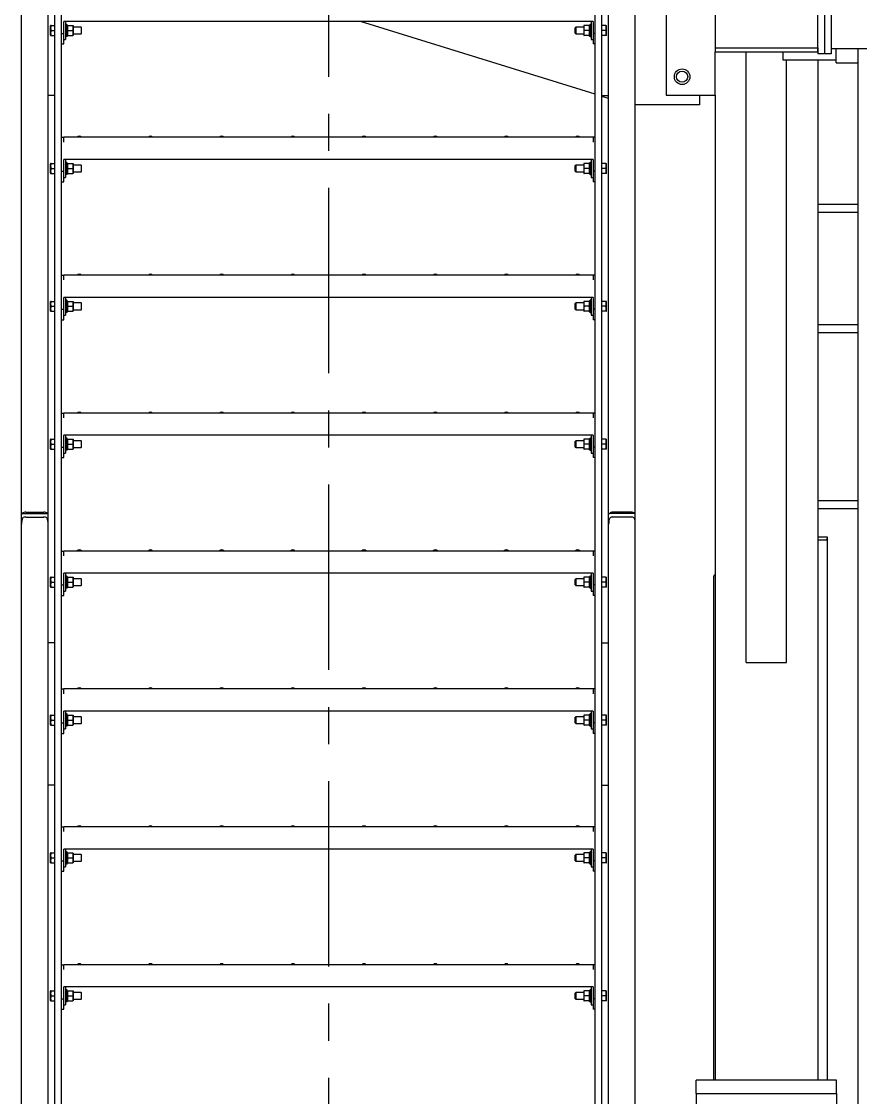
# Model space of a CAD drawing. Header units: millimetres. Extents: x 0 to 55611, y 0 to 32827.
# Drawn here: x 4742 to 5939, y 11928 to 13464 of the extents above; entities that cross this region are included whole.
import ezdxf

# ---------------------------------------------------------------- set-up
doc = ezdxf.new("R2010")
doc.units = ezdxf.units.MM
doc.header["$LTSCALE"] = 10
doc.linetypes.add('CENTER', pattern=[50.8, 31.75, -6.35, 6.35, -6.35])
doc.linetypes.add('SLD-Continua', pattern=[0])
for name, color, linetype in [('CHUTE', 30, 'SLD-Continua'), ('FIMSA-CENTROS', 3, 'CENTER'), ('STRUC', 5, 'SLD-Continua')]:
    doc.layers.add(name, color=color, linetype=linetype)

msp = doc.modelspace()

# ---------------------------------------------------------------- linework, layer by layer
at = {"layer": 'CHUTE', "linetype": 'SLD-Continua', "lineweight": 25}
for p, q in [((5904.5, 13404.6), (5904.5, 13424.6)), ((5936.3, 11746.7), (5936.3, 13424.6)), ((5828.5, 13420.4), (5828.5, 13409)), ((5828.5, 13409), (5904.5, 13409)), ((5904.5, 13404.6), (5936.3, 13404.6))]:
    msp.add_line(p, q, dxfattribs=at)
at = {"layer": 'FIMSA-CENTROS', "ltscale": 0.833333}
msp.add_line((5179.9, 16189.6), (5179.9, 9584.4), dxfattribs=at)
at = {"layer": 'STRUC', "linetype": 'SLD-Continua', "lineweight": 25}
for p, q in [((4741.7, 12760), (4741.7, 14787.7)), ((4779.8, 12760), (4779.8, 14787.7)), ((5579.9, 12760), (5579.9, 14787.7)), ((5618, 12760), (5618, 14787.7)), ((4798.9, 9952.7), (4798.9, 13692.2)), ((5560.9, 9952.7), (5560.9, 13692.2)), ((5887.9, 13685.6), (5887.9, 13417.6)), ((5897.4, 13685.6), (5897.4, 13417.6)), ((5731.8, 13677.2), (5731.8, 13426)), ((5878.4, 13426), (5878.4, 13677.2)), ((5661.8, 13588.7), (5661.8, 13358.7)), ((4789.4, 12577.2), (4789.4, 13540.6)), ((5570.4, 12577.2), (5570.4, 13540.6)), ((4783.2, 13458.1), (4783, 13457.7)), ((4783, 13444.2), (4783, 13457.7)), ((4783.9, 13458.1), (4783.3, 13458.1)), ((4783.9, 13458.1), (4789.4, 13458.1)), ((4802.1, 13446.9), (4802.1, 13463.6)), ((5557.7, 13463.6), (4802.1, 13463.6)), ((4804.6, 13463.6), (4804.6, 13438.2)), ((4805.4, 13459.6), (4804.6, 13458.8)), ((4806.4, 13459.6), (4805.4, 13459.6)), ((4805.4, 13442.3), (4805.4, 13459.6)), ((4807.1, 13458.8), (4806.4, 13459.6)), ((4806.4, 13459.6), (4806.4, 13442.3)), ((4807.1, 13443.1), (4807.1, 13458.8)), ((4807.2, 13458.1), (4807.1, 13458)), ((4807.2, 13458.1), (4807.8, 13458.1)), ((4807.8, 13458.1), (4814.8, 13458.1)), ((4814.8, 13458.1), (4815.4, 13458.1)), ((4815.5, 13458), (4815.5, 13443.9)), ((4826.7, 13455.7), (4815.5, 13455.7)), ((4827.5, 13454.9), (4826.7, 13455.7)), ((4826.7, 13455.7), (4826.7, 13446.2)), ((4827.5, 13447), (4827.5, 13454.9)), ((5560.9, 13359.9), (5225.8, 13463.6)), ((5533.1, 13455.7), (5532.3, 13454.9)), ((5532.3, 13447), (5532.3, 13454.9)), ((5544.3, 13455.7), (5533.1, 13455.7)), ((5533.1, 13455.7), (5533.1, 13446.2)), ((5544.3, 13458.1), (5544.3, 13458)), ((5544.3, 13458), (5544.3, 13443.9)), ((5545, 13458.1), (5544.4, 13458.1)), ((5552, 13458.1), (5545, 13458.1)), ((5552.6, 13458.1), (5552, 13458.1)), ((5553.4, 13459.6), (5552.6, 13458.8)), ((5552.6, 13443.1), (5552.6, 13458.8)), ((5552.6, 13458), (5552.6, 13458.1)), ((5554.4, 13459.6), (5553.4, 13459.6)), ((5553.4, 13459.6), (5553.4, 13442.3)), ((5555.2, 13458.8), (5554.4, 13459.6)), ((5554.4, 13442.3), (5554.4, 13459.6)), ((5555.2, 13463.6), (5555.2, 13438.2)), ((5557.7, 13463.6), (5557.7, 13446.9)), ((5557.7, 13463.6), (5557.7, 13438.2)), ((5557.7, 13455.7), (5557.7, 13455.7)), ((5575.9, 13458.1), (5570.4, 13458.1)), ((5575.9, 13458.1), (5576.5, 13458.1)), ((5576.8, 13457.7), (5576.6, 13458.1)), ((5576.8, 13444.2), (5576.8, 13457.7)), ((4783, 13444.2), (4783.2, 13443.8)), ((4783.3, 13443.8), (4783.9, 13443.8)), ((4783.9, 13450.9), (4789.4, 13450.9)), ((4783.9, 13443.8), (4789.4, 13443.8)), ((4798.9, 13446.9), (4802.1, 13446.9)), ((4802.1, 13431.9), (4802.1, 13446.9)), ((4802.1, 13438.2), (4804.6, 13438.2)), ((4805.4, 13442.3), (4804.6, 13443.1)), ((4804.6, 13443.1), (4805.4, 13442.3)), ((4806.4, 13442.3), (4805.4, 13442.3)), ((4806.4, 13442.3), (4805.4, 13442.3)), ((4807.1, 13443.1), (4806.4, 13442.3)), ((4806.4, 13442.3), (4807.1, 13443.1)), ((4807.1, 13443.9), (4807.2, 13443.8)), ((4807.1, 13443.1), (4807.1, 13443.1)), ((4807.8, 13443.8), (4807.2, 13443.8)), ((4807.8, 13450.9), (4814.8, 13450.9)), ((4807.8, 13443.8), (4814.8, 13443.8)), ((4815.4, 13443.8), (4814.8, 13443.8)), ((4815.4, 13443.8), (4815.5, 13443.9)), ((4815.5, 13446.2), (4826.7, 13446.2)), ((4826.7, 13446.2), (4827.5, 13447)), ((5532.3, 13447), (5533.1, 13446.2)), ((5533.1, 13446.2), (5544.3, 13446.2)), ((5544.3, 13446.2), (5544.3, 13443.9)), ((5544.4, 13443.8), (5545, 13443.8)), ((5552, 13450.9), (5545, 13450.9)), ((5552, 13443.8), (5545, 13443.8)), ((5552, 13443.8), (5552.6, 13443.8)), ((5552.6, 13443.8), (5552.6, 13443.9)), ((5552.6, 13443.1), (5553.4, 13442.3)), ((5553.4, 13442.3), (5552.6, 13443.1)), ((5552.6, 13443.1), (5552.6, 13443.1)), ((5553.4, 13442.3), (5554.4, 13442.3)), ((5553.4, 13442.3), (5554.4, 13442.3)), ((5554.4, 13442.3), (5555.2, 13443.1)), ((5555.2, 13443.1), (5554.4, 13442.3)), ((5555.2, 13438.2), (5557.7, 13438.2)), ((5560.9, 13446.9), (5557.7, 13446.9)), ((5557.7, 13446.9), (5557.7, 13431.9)), ((5557.7, 13446.2), (5557.7, 13446.2)), ((5575.9, 13450.9), (5570.4, 13450.9)), ((5575.9, 13443.8), (5570.4, 13443.8)), ((5576.5, 13443.8), (5575.9, 13443.8)), ((5576.6, 13443.8), (5576.8, 13444.2)), ((4798.9, 13431.9), (4802.1, 13431.9)), ((5560.9, 13431.9), (5557.7, 13431.9)), ((5731.8, 13426), (5731.8, 13420.4)), ((5731.8, 13426), (5878.4, 13426)), ((5878.4, 13420.4), (5878.4, 13426)), ((5878.4, 13426), (5878.4, 13417.6)), ((6501.3, 13424.6), (5897.4, 13424.6)), ((5731.8, 13420.4), (5878.4, 13420.4)), ((5731.8, 13358.7), (5731.8, 13420.4)), ((5776.4, 12549.1), (5776.4, 13420.4)), ((5833.8, 12549.1), (5833.8, 13409)), ((5887.9, 13417.6), (5878.4, 13417.6)), ((5878.4, 13409), (5878.4, 11953.1)), ((5897.4, 13417.6), (5887.9, 13417.6)), ((4789.4, 13358.1), (4779.8, 13358.1)), ((5570.4, 13358.1), (5579.9, 13358.1)), ((5579.9, 13354), (5570.4, 13356.9)), ((5709.8, 13344.7), (5618, 13344.7)), ((5661.8, 13358.7), (5731.8, 13358.7)), ((5709.8, 13358.7), (5709.8, 13344.7)), ((5731.8, 13358.7), (5731.8, 11953.1)), ((4798.9, 13298.6), (4802.1, 13298.6)), ((5557.7, 13298.6), (4802.1, 13298.6)), ((4802.1, 13291.7), (4802.1, 13298.6)), ((5557.7, 13298.6), (5557.7, 13291.7)), ((5560.9, 13298.6), (5557.7, 13298.6)), ((4783.2, 13261.3), (4783, 13260.9)), ((4783, 13247.3), (4783, 13260.9)), ((4783.9, 13261.3), (4783.3, 13261.3)), ((4783.9, 13261.3), (4789.4, 13261.3)), ((4783.9, 13254.1), (4789.4, 13254.1)), ((4802.1, 13250.1), (4802.1, 13266.8)), ((5557.7, 13266.8), (4802.1, 13266.8)), ((4804.6, 13266.8), (4804.6, 13241.4)), ((4805.4, 13262.7), (4804.6, 13261.9)), ((4806.4, 13262.7), (4805.4, 13262.7)), ((4805.4, 13245.5), (4805.4, 13262.7)), ((4807.1, 13261.9), (4806.4, 13262.7)), ((4806.4, 13262.7), (4806.4, 13245.5)), ((4807.1, 13246.3), (4807.1, 13261.9)), ((4807.2, 13261.3), (4807.1, 13261.2)), ((4807.2, 13261.3), (4807.8, 13261.3)), ((4807.8, 13261.3), (4814.8, 13261.3)), ((4807.8, 13254.1), (4814.8, 13254.1)), ((4814.8, 13261.3), (4815.4, 13261.3)), ((4815.5, 13261.2), (4815.5, 13247)), ((4826.7, 13258.9), (4815.5, 13258.9)), ((4827.5, 13258.1), (4826.7, 13258.9)), ((4826.7, 13258.9), (4826.7, 13249.3)), ((4827.5, 13250.1), (4827.5, 13258.1)), ((5533.1, 13258.9), (5532.3, 13258.1)), ((5532.3, 13250.1), (5532.3, 13258.1)), ((5544.3, 13258.9), (5533.1, 13258.9)), ((5533.1, 13258.9), (5533.1, 13249.3)), ((5544.3, 13261.3), (5544.3, 13261.2)), ((5544.3, 13261.2), (5544.3, 13247)), ((5545, 13261.3), (5544.4, 13261.3)), ((5552, 13261.3), (5545, 13261.3)), ((5552, 13254.1), (5545, 13254.1)), ((5552.6, 13261.3), (5552, 13261.3)), ((5553.4, 13262.7), (5552.6, 13261.9)), ((5552.6, 13246.3), (5552.6, 13261.9)), ((5552.6, 13261.2), (5552.6, 13261.3)), ((5554.4, 13262.7), (5553.4, 13262.7)), ((5553.4, 13262.7), (5553.4, 13245.5)), ((5555.2, 13261.9), (5554.4, 13262.7)), ((5554.4, 13245.5), (5554.4, 13262.7)), ((5555.2, 13266.8), (5555.2, 13241.4)), ((5557.7, 13266.8), (5557.7, 13250.1)), ((5557.7, 13266.8), (5557.7, 13241.4)), ((5557.7, 13258.9), (5557.7, 13258.9)), ((5575.9, 13261.3), (5570.4, 13261.3)), ((5575.9, 13254.1), (5570.4, 13254.1)), ((5575.9, 13261.3), (5576.5, 13261.3)), ((5576.8, 13260.9), (5576.6, 13261.3)), ((5576.8, 13247.3), (5576.8, 13260.9)), ((4783, 13247.3), (4783.2, 13247)), ((4783.3, 13247), (4783.9, 13247)), ((4783.9, 13247), (4789.4, 13247)), ((4798.9, 13250.1), (4802.1, 13250.1)), ((4802.1, 13235.1), (4802.1, 13250.1)), ((4802.1, 13241.4), (4804.6, 13241.4)), ((4805.4, 13245.5), (4804.6, 13246.3)), ((4804.6, 13246.3), (4805.4, 13245.5)), ((4806.4, 13245.5), (4805.4, 13245.5)), ((4806.4, 13245.5), (4805.4, 13245.5)), ((4807.1, 13246.3), (4806.4, 13245.5)), ((4806.4, 13245.5), (4807.1, 13246.3)), ((4807.1, 13247), (4807.2, 13247)), ((4807.1, 13246.3), (4807.1, 13246.3)), ((4807.8, 13247), (4807.2, 13247)), ((4807.8, 13247), (4814.8, 13247)), ((4815.4, 13247), (4814.8, 13247)), ((4815.4, 13247), (4815.5, 13247)), ((4815.5, 13249.3), (4826.7, 13249.3)), ((4826.7, 13249.3), (4827.5, 13250.1)), ((5532.3, 13250.1), (5533.1, 13249.3)), ((5533.1, 13249.3), (5544.3, 13249.3)), ((5544.3, 13249.3), (5544.3, 13247)), ((5544.4, 13247), (5545, 13247)), ((5552, 13247), (5545, 13247)), ((5552, 13247), (5552.6, 13247)), ((5552.6, 13247), (5552.6, 13247)), ((5552.6, 13246.3), (5553.4, 13245.5)), ((5553.4, 13245.5), (5552.6, 13246.3)), ((5552.6, 13246.3), (5552.6, 13246.3)), ((5553.4, 13245.5), (5554.4, 13245.5)), ((5553.4, 13245.5), (5554.4, 13245.5)), ((5554.4, 13245.5), (5555.2, 13246.3)), ((5555.2, 13246.3), (5554.4, 13245.5)), ((5555.2, 13241.4), (5557.7, 13241.4)), ((5560.9, 13250.1), (5557.7, 13250.1)), ((5557.7, 13250.1), (5557.7, 13235.1)), ((5557.7, 13249.3), (5557.7, 13249.3)), ((5575.9, 13247), (5570.4, 13247)), ((5576.5, 13247), (5575.9, 13247)), ((5576.6, 13247), (5576.8, 13247.3)), ((4798.9, 13235.1), (4802.1, 13235.1)), ((5560.9, 13235.1), (5557.7, 13235.1)), ((5936.3, 13202.5), (5878.4, 13202.5)), ((5936.3, 13191.4), (5878.4, 13191.4)), ((4798.9, 13101.7), (4802.1, 13101.7)), ((5557.7, 13101.7), (4802.1, 13101.7)), ((4802.1, 13094.9), (4802.1, 13101.7)), ((5557.7, 13101.7), (5557.7, 13094.9)), ((5560.9, 13101.7), (5557.7, 13101.7)), ((4802.1, 13053.2), (4802.1, 13070)), ((5557.7, 13070), (4802.1, 13070)), ((4804.6, 13070), (4804.6, 13044.6)), ((5555.2, 13070), (5555.2, 13044.6)), ((5557.7, 13070), (5557.7, 13053.2)), ((5557.7, 13070), (5557.7, 13044.6)), ((4783.2, 13064.4), (4783, 13064.1)), ((4783, 13050.5), (4783, 13064.1)), ((4783.9, 13064.4), (4783.3, 13064.4)), ((4783.9, 13064.4), (4789.4, 13064.4)), ((4783.9, 13057.3), (4789.4, 13057.3)), ((4798.9, 13053.2), (4802.1, 13053.2)), ((4802.1, 13038.2), (4802.1, 13053.2)), ((4805.4, 13065.9), (4804.6, 13065.1)), ((4806.4, 13065.9), (4805.4, 13065.9)), ((4805.4, 13048.7), (4805.4, 13065.9)), ((4807.1, 13065.1), (4806.4, 13065.9)), ((4806.4, 13065.9), (4806.4, 13048.7)), ((4807.1, 13049.5), (4807.1, 13065.1)), ((4807.2, 13064.4), (4807.1, 13064.4)), ((4807.2, 13064.4), (4807.8, 13064.4)), ((4807.8, 13064.4), (4814.8, 13064.4)), ((4807.8, 13057.3), (4814.8, 13057.3)), ((4814.8, 13064.4), (4815.4, 13064.4)), ((4815.5, 13064.4), (4815.5, 13050.2)), ((4826.7, 13062.1), (4815.5, 13062.1)), ((4827.5, 13061.3), (4826.7, 13062.1)), ((4826.7, 13062.1), (4826.7, 13052.5)), ((4826.7, 13052.5), (4827.5, 13053.3)), ((4827.5, 13053.3), (4827.5, 13061.3)), ((5533.1, 13062.1), (5532.3, 13061.3)), ((5532.3, 13053.3), (5532.3, 13061.3)), ((5532.3, 13053.3), (5533.1, 13052.5)), ((5544.3, 13062.1), (5533.1, 13062.1)), ((5533.1, 13062.1), (5533.1, 13052.5)), ((5544.3, 13064.4), (5544.3, 13064.4)), ((5544.3, 13064.4), (5544.3, 13050.2)), ((5545, 13064.4), (5544.4, 13064.4)), ((5552, 13064.4), (5545, 13064.4)), ((5552, 13057.3), (5545, 13057.3)), ((5552.6, 13064.4), (5552, 13064.4)), ((5553.4, 13065.9), (5552.6, 13065.1)), ((5552.6, 13049.5), (5552.6, 13065.1)), ((5552.6, 13064.4), (5552.6, 13064.4)), ((5554.4, 13065.9), (5553.4, 13065.9)), ((5553.4, 13065.9), (5553.4, 13048.7)), ((5555.2, 13065.1), (5554.4, 13065.9)), ((5554.4, 13048.7), (5554.4, 13065.9)), ((5557.7, 13062.1), (5557.7, 13062.1)), ((5560.9, 13053.2), (5557.7, 13053.2)), ((5557.7, 13053.2), (5557.7, 13038.2)), ((5575.9, 13064.4), (5570.4, 13064.4)), ((5575.9, 13057.3), (5570.4, 13057.3)), ((5575.9, 13064.4), (5576.5, 13064.4)), ((5576.8, 13064.1), (5576.6, 13064.4)), ((5576.8, 13050.5), (5576.8, 13064.1)), ((4783, 13050.5), (4783.2, 13050.2)), ((4783.3, 13050.2), (4783.9, 13050.2)), ((4783.9, 13050.2), (4789.4, 13050.2)), ((4798.9, 13038.2), (4802.1, 13038.2)), ((4802.1, 13044.6), (4804.6, 13044.6)), ((4805.4, 13048.7), (4804.6, 13049.5)), ((4804.6, 13049.5), (4805.4, 13048.7)), ((4806.4, 13048.7), (4805.4, 13048.7)), ((4806.4, 13048.7), (4805.4, 13048.7)), ((4807.1, 13049.5), (4806.4, 13048.7)), ((4806.4, 13048.7), (4807.1, 13049.5)), ((4807.1, 13050.2), (4807.2, 13050.2)), ((4807.1, 13049.5), (4807.1, 13049.5)), ((4807.8, 13050.2), (4807.2, 13050.2)), ((4807.8, 13050.2), (4814.8, 13050.2)), ((4815.4, 13050.2), (4814.8, 13050.2)), ((4815.4, 13050.2), (4815.5, 13050.2)), ((4815.5, 13052.5), (4826.7, 13052.5)), ((5533.1, 13052.5), (5544.3, 13052.5)), ((5544.3, 13052.5), (5544.3, 13050.2)), ((5544.4, 13050.2), (5545, 13050.2)), ((5552, 13050.2), (5545, 13050.2)), ((5552, 13050.2), (5552.6, 13050.2)), ((5552.6, 13050.2), (5552.6, 13050.2)), ((5552.6, 13049.5), (5553.4, 13048.7)), ((5553.4, 13048.7), (5552.6, 13049.5)), ((5552.6, 13049.5), (5552.6, 13049.5)), ((5553.4, 13048.7), (5554.4, 13048.7)), ((5553.4, 13048.7), (5554.4, 13048.7)), ((5554.4, 13048.7), (5555.2, 13049.5)), ((5555.2, 13049.5), (5554.4, 13048.7)), ((5555.2, 13044.6), (5557.7, 13044.6)), ((5557.7, 13052.5), (5557.7, 13052.5)), ((5560.9, 13038.2), (5557.7, 13038.2)), ((5575.9, 13050.2), (5570.4, 13050.2)), ((5576.5, 13050.2), (5575.9, 13050.2)), ((5576.6, 13050.2), (5576.8, 13050.5)), ((5936.3, 13030.7), (5878.4, 13030.7)), ((5936.3, 13019.6), (5878.4, 13019.6)), ((4798.9, 12904.9), (4802.1, 12904.9)), ((5557.7, 12904.9), (4802.1, 12904.9)), ((4802.1, 12898.1), (4802.1, 12904.9)), ((5560.9, 12904.9), (5557.7, 12904.9)), ((5557.7, 12904.9), (5557.7, 12898.1)), ((4802.1, 12856.4), (4802.1, 12873.2)), ((5557.7, 12873.2), (4802.1, 12873.2)), ((4804.6, 12873.2), (4804.6, 12847.8)), ((4805.4, 12869.1), (4804.6, 12868.3)), ((4806.4, 12869.1), (4805.4, 12869.1)), ((4805.4, 12851.8), (4805.4, 12869.1)), ((4807.1, 12868.3), (4806.4, 12869.1)), ((4806.4, 12869.1), (4806.4, 12851.8)), ((4807.1, 12852.6), (4807.1, 12868.3)), ((5553.4, 12869.1), (5552.6, 12868.3)), ((5552.6, 12852.6), (5552.6, 12868.3)), ((5554.4, 12869.1), (5553.4, 12869.1)), ((5553.4, 12869.1), (5553.4, 12851.8)), ((5555.2, 12868.3), (5554.4, 12869.1)), ((5554.4, 12851.8), (5554.4, 12869.1)), ((5555.2, 12873.2), (5555.2, 12847.8)), ((5557.7, 12873.2), (5557.7, 12856.4)), ((5557.7, 12873.2), (5557.7, 12847.8)), ((4783.2, 12867.6), (4783, 12867.3)), ((4783, 12853.7), (4783, 12867.3)), ((4783, 12853.7), (4783.2, 12853.3)), ((4783.9, 12867.6), (4783.3, 12867.6)), ((4783.3, 12853.3), (4783.9, 12853.3)), ((4783.9, 12867.6), (4789.4, 12867.6)), ((4783.9, 12860.5), (4789.4, 12860.5)), ((4783.9, 12853.3), (4789.4, 12853.3)), ((4798.9, 12856.4), (4802.1, 12856.4)), ((4802.1, 12841.4), (4802.1, 12856.4)), ((4807.2, 12867.6), (4807.1, 12867.6)), ((4807.1, 12853.4), (4807.2, 12853.3)), ((4807.2, 12867.6), (4807.8, 12867.6)), ((4807.8, 12853.3), (4807.2, 12853.3)), ((4807.8, 12867.6), (4814.8, 12867.6)), ((4807.8, 12860.5), (4814.8, 12860.5)), ((4807.8, 12853.3), (4814.8, 12853.3)), ((4814.8, 12867.6), (4815.4, 12867.6)), ((4815.4, 12853.3), (4814.8, 12853.3)), ((4815.4, 12853.3), (4815.5, 12853.4)), ((4815.5, 12867.6), (4815.5, 12853.4)), ((4826.7, 12865.2), (4815.5, 12865.2)), ((4815.5, 12855.7), (4826.7, 12855.7)), ((4827.5, 12864.4), (4826.7, 12865.2)), ((4826.7, 12865.2), (4826.7, 12855.7)), ((4826.7, 12855.7), (4827.5, 12856.5)), ((4827.5, 12856.5), (4827.5, 12864.4)), ((5533.1, 12865.2), (5532.3, 12864.4)), ((5532.3, 12856.5), (5532.3, 12864.4)), ((5532.3, 12856.5), (5533.1, 12855.7)), ((5544.3, 12865.2), (5533.1, 12865.2)), ((5533.1, 12865.2), (5533.1, 12855.7)), ((5533.1, 12855.7), (5544.3, 12855.7)), ((5544.3, 12867.6), (5544.3, 12867.6)), ((5544.3, 12867.6), (5544.3, 12853.4)), ((5544.3, 12855.7), (5544.3, 12853.4)), ((5545, 12867.6), (5544.4, 12867.6)), ((5544.4, 12853.3), (5545, 12853.3)), ((5552, 12867.6), (5545, 12867.6)), ((5552, 12860.5), (5545, 12860.5)), ((5552, 12853.3), (5545, 12853.3)), ((5552.6, 12867.6), (5552, 12867.6)), ((5552, 12853.3), (5552.6, 12853.3)), ((5552.6, 12867.6), (5552.6, 12867.6)), ((5552.6, 12853.3), (5552.6, 12853.4)), ((5557.7, 12865.2), (5557.7, 12865.2)), ((5560.9, 12856.4), (5557.7, 12856.4)), ((5557.7, 12856.4), (5557.7, 12841.4)), ((5557.7, 12855.7), (5557.7, 12855.7)), ((5575.9, 12867.6), (5570.4, 12867.6)), ((5575.9, 12860.5), (5570.4, 12860.5)), ((5575.9, 12853.3), (5570.4, 12853.3)), ((5575.9, 12867.6), (5576.5, 12867.6)), ((5576.5, 12853.3), (5575.9, 12853.3)), ((5576.8, 12867.3), (5576.6, 12867.6)), ((5576.6, 12853.3), (5576.8, 12853.7)), ((5576.8, 12853.7), (5576.8, 12867.3)), ((4798.9, 12841.4), (4802.1, 12841.4)), ((4802.1, 12847.8), (4804.6, 12847.8)), ((4805.4, 12851.8), (4804.6, 12852.6)), ((4804.6, 12852.6), (4805.4, 12851.8)), ((4806.4, 12851.8), (4805.4, 12851.8)), ((4806.4, 12851.8), (4805.4, 12851.8)), ((4807.1, 12852.6), (4806.4, 12851.8)), ((4806.4, 12851.8), (4807.1, 12852.6)), ((4807.1, 12852.6), (4807.1, 12852.6)), ((5552.6, 12852.6), (5553.4, 12851.8)), ((5553.4, 12851.8), (5552.6, 12852.6)), ((5552.6, 12852.6), (5552.6, 12852.6)), ((5553.4, 12851.8), (5554.4, 12851.8)), ((5553.4, 12851.8), (5554.4, 12851.8)), ((5554.4, 12851.8), (5555.2, 12852.6)), ((5555.2, 12852.6), (5554.4, 12851.8)), ((5555.2, 12847.8), (5557.7, 12847.8)), ((5560.9, 12841.4), (5557.7, 12841.4)), ((5936.3, 12779.5), (5878.4, 12779.5)), ((4742.8, 12761.6), (4747.8, 12761.6)), ((4747.8, 12763.6), (4773.7, 12763.6)), ((4747.8, 12761.6), (4773.7, 12761.6)), ((4773.7, 12761.6), (4778.8, 12761.6)), ((5586, 12761.6), (5581, 12761.6)), ((5611.9, 12763.6), (5586, 12763.6)), ((5611.9, 12761.6), (5586, 12761.6)), ((5617, 12761.6), (5611.9, 12761.6)), ((5936.3, 12768.4), (5878.4, 12768.4)), ((4741.7, 12746.3), (4741.7, 12760)), ((4741.7, 10925.1), (4741.7, 12746.3)), ((4747.8, 12756.6), (4773.7, 12756.6)), ((4779.8, 12746.3), (4779.8, 12760)), ((4779.8, 10925.1), (4779.8, 12746.3)), ((5579.9, 12746.3), (5579.9, 12760)), ((5579.9, 10925.1), (5579.9, 12746.3)), ((5611.9, 12756.6), (5586, 12756.6)), ((5618, 12746.3), (5618, 12760)), ((5618, 10925.1), (5618, 12746.3)), ((5878.4, 12728.1), (5891.8, 12728.1)), ((5888.7, 12723.8), (5878.4, 12723.8)), ((5891.8, 12728.1), (5891.8, 12726)), ((5891.8, 12726), (5891.8, 11953.1)), ((4798.9, 12708.1), (4802.1, 12708.1)), ((5557.7, 12708.1), (4802.1, 12708.1)), ((4802.1, 12701.3), (4802.1, 12708.1)), ((5557.7, 12708.1), (5557.7, 12701.3)), ((5560.9, 12708.1), (5557.7, 12708.1)), ((4783.2, 12670.8), (4783, 12670.4)), ((4783, 12656.9), (4783, 12670.4)), ((4783.9, 12670.8), (4783.3, 12670.8)), ((4783.9, 12670.8), (4789.4, 12670.8)), ((4802.1, 12659.6), (4802.1, 12676.4)), ((5557.7, 12676.4), (4802.1, 12676.4)), ((4804.6, 12676.4), (4804.6, 12651)), ((4805.4, 12672.3), (4804.6, 12671.5)), ((4806.4, 12672.3), (4805.4, 12672.3)), ((4805.4, 12655), (4805.4, 12672.3)), ((4807.1, 12671.5), (4806.4, 12672.3)), ((4806.4, 12672.3), (4806.4, 12655)), ((4807.1, 12655.8), (4807.1, 12671.5)), ((4807.2, 12670.8), (4807.1, 12670.7)), ((4807.2, 12670.8), (4807.8, 12670.8)), ((4807.8, 12670.8), (4814.8, 12670.8)), ((4814.8, 12670.8), (4815.4, 12670.8)), ((4815.5, 12670.7), (4815.5, 12656.6)), ((5544.3, 12670.8), (5544.3, 12670.7)), ((5544.3, 12670.7), (5544.3, 12656.6)), ((5545, 12670.8), (5544.4, 12670.8)), ((5552, 12670.8), (5545, 12670.8)), ((5552.6, 12670.8), (5552, 12670.8)), ((5553.4, 12672.3), (5552.6, 12671.5)), ((5552.6, 12655.8), (5552.6, 12671.5)), ((5552.6, 12670.7), (5552.6, 12670.8)), ((5554.4, 12672.3), (5553.4, 12672.3)), ((5553.4, 12672.3), (5553.4, 12655)), ((5555.2, 12671.5), (5554.4, 12672.3)), ((5554.4, 12655), (5554.4, 12672.3)), ((5555.2, 12676.4), (5555.2, 12651)), ((5557.7, 12676.4), (5557.7, 12659.6)), ((5557.7, 12676.4), (5557.7, 12651)), ((5575.9, 12670.8), (5570.4, 12670.8)), ((5575.9, 12670.8), (5576.5, 12670.8)), ((5576.8, 12670.4), (5576.6, 12670.8)), ((5576.8, 12656.9), (5576.8, 12670.4)), ((5729.9, 11953.1), (5729.9, 12672.3)), ((4783, 12656.9), (4783.2, 12656.5)), ((4783.3, 12656.5), (4783.9, 12656.5)), ((4783.9, 12663.7), (4789.4, 12663.7)), ((4783.9, 12656.5), (4789.4, 12656.5)), ((4798.9, 12659.6), (4802.1, 12659.6)), ((4802.1, 12644.6), (4802.1, 12659.6)), ((4805.4, 12655), (4804.6, 12655.8)), ((4804.6, 12655.8), (4805.4, 12655)), ((4806.4, 12655), (4805.4, 12655)), ((4806.4, 12655), (4805.4, 12655)), ((4807.1, 12655.8), (4806.4, 12655)), ((4806.4, 12655), (4807.1, 12655.8)), ((4807.1, 12656.6), (4807.2, 12656.5)), ((4807.1, 12655.8), (4807.1, 12655.8)), ((4807.8, 12656.5), (4807.2, 12656.5)), ((4807.8, 12663.7), (4814.8, 12663.7)), ((4807.8, 12656.5), (4814.8, 12656.5)), ((4815.4, 12656.5), (4814.8, 12656.5)), ((4815.4, 12656.5), (4815.5, 12656.6)), ((4826.7, 12668.4), (4815.5, 12668.4)), ((4815.5, 12658.9), (4826.7, 12658.9)), ((4827.5, 12667.6), (4826.7, 12668.4)), ((4826.7, 12668.4), (4826.7, 12658.9)), ((4826.7, 12658.9), (4827.5, 12659.7)), ((4827.5, 12659.7), (4827.5, 12667.6)), ((5533.1, 12668.4), (5532.3, 12667.6)), ((5532.3, 12659.7), (5532.3, 12667.6)), ((5532.3, 12659.7), (5533.1, 12658.9)), ((5544.3, 12668.4), (5533.1, 12668.4)), ((5533.1, 12668.4), (5533.1, 12658.9)), ((5533.1, 12658.9), (5544.3, 12658.9)), ((5544.3, 12658.9), (5544.3, 12656.6)), ((5544.4, 12656.5), (5545, 12656.5)), ((5552, 12663.7), (5545, 12663.7)), ((5552, 12656.5), (5545, 12656.5)), ((5552, 12656.5), (5552.6, 12656.5)), ((5552.6, 12656.5), (5552.6, 12656.6)), ((5552.6, 12655.8), (5553.4, 12655)), ((5553.4, 12655), (5552.6, 12655.8)), ((5552.6, 12655.8), (5552.6, 12655.8)), ((5553.4, 12655), (5554.4, 12655)), ((5553.4, 12655), (5554.4, 12655)), ((5554.4, 12655), (5555.2, 12655.8)), ((5555.2, 12655.8), (5554.4, 12655)), ((5557.7, 12668.4), (5557.7, 12668.4)), ((5560.9, 12659.6), (5557.7, 12659.6)), ((5557.7, 12659.6), (5557.7, 12644.6)), ((5557.7, 12658.9), (5557.7, 12658.9)), ((5575.9, 12663.7), (5570.4, 12663.7)), ((5575.9, 12656.5), (5570.4, 12656.5)), ((5576.5, 12656.5), (5575.9, 12656.5)), ((5576.6, 12656.5), (5576.8, 12656.9)), ((4798.9, 12644.6), (4802.1, 12644.6)), ((4802.1, 12651), (4804.6, 12651)), ((5555.2, 12651), (5557.7, 12651)), ((5560.9, 12644.6), (5557.7, 12644.6)), ((4789.4, 12577.2), (4779.8, 12577.2)), ((4789.4, 12556.5), (4789.4, 12577.2)), ((5570.4, 12556.5), (5570.4, 12577.2)), ((5570.4, 12577.2), (5579.9, 12577.2)), ((4789.4, 11789.9), (4789.4, 12556.5)), ((5570.4, 11789.9), (5570.4, 12556.5)), ((5776.4, 12549.1), (5833.8, 12549.1)), ((4798.9, 12511.3), (4802.1, 12511.3)), ((5557.7, 12511.3), (4802.1, 12511.3)), ((4802.1, 12504.5), (4802.1, 12511.3)), ((5560.9, 12511.3), (5557.7, 12511.3)), ((5557.7, 12511.3), (5557.7, 12504.5)), ((4783.2, 12474), (4783, 12473.6)), ((4783, 12460.1), (4783, 12473.6)), ((4783.9, 12474), (4783.3, 12474)), ((4783.9, 12474), (4789.4, 12474)), ((4802.1, 12462.8), (4802.1, 12479.5)), ((5557.7, 12479.5), (4802.1, 12479.5)), ((4804.6, 12479.5), (4804.6, 12454.1)), ((4805.4, 12475.5), (4804.6, 12474.7)), ((4806.4, 12475.5), (4805.4, 12475.5)), ((4805.4, 12458.2), (4805.4, 12475.5)), ((4807.1, 12474.7), (4806.4, 12475.5)), ((4806.4, 12475.5), (4806.4, 12458.2)), ((4807.1, 12459), (4807.1, 12474.7)), ((4807.2, 12474), (4807.1, 12473.9)), ((4807.2, 12474), (4807.8, 12474)), ((4807.8, 12474), (4814.8, 12474)), ((4814.8, 12474), (4815.4, 12474)), ((4815.5, 12473.9), (4815.5, 12459.8)), ((4826.7, 12471.6), (4815.5, 12471.6)), ((4827.5, 12470.8), (4826.7, 12471.6)), ((4826.7, 12471.6), (4826.7, 12462.1)), ((4827.5, 12462.9), (4827.5, 12470.8)), ((5533.1, 12471.6), (5532.3, 12470.8)), ((5532.3, 12462.9), (5532.3, 12470.8)), ((5544.3, 12471.6), (5533.1, 12471.6)), ((5533.1, 12471.6), (5533.1, 12462.1)), ((5544.3, 12474), (5544.3, 12473.9)), ((5544.3, 12473.9), (5544.3, 12459.8)), ((5545, 12474), (5544.4, 12474)), ((5552, 12474), (5545, 12474)), ((5552.6, 12474), (5552, 12474)), ((5553.4, 12475.5), (5552.6, 12474.7)), ((5552.6, 12459), (5552.6, 12474.7)), ((5552.6, 12473.9), (5552.6, 12474)), ((5554.4, 12475.5), (5553.4, 12475.5)), ((5553.4, 12475.5), (5553.4, 12458.2)), ((5555.2, 12474.7), (5554.4, 12475.5)), ((5554.4, 12458.2), (5554.4, 12475.5)), ((5555.2, 12479.5), (5555.2, 12454.1)), ((5557.7, 12479.5), (5557.7, 12462.8)), ((5557.7, 12479.5), (5557.7, 12454.1)), ((5557.7, 12471.6), (5557.7, 12471.6)), ((5575.9, 12474), (5570.4, 12474)), ((5575.9, 12474), (5576.5, 12474)), ((5576.8, 12473.6), (5576.6, 12474)), ((5576.8, 12460.1), (5576.8, 12473.6)), ((4783, 12460.1), (4783.2, 12459.7)), ((4783.3, 12459.7), (4783.9, 12459.7)), ((4783.9, 12466.8), (4789.4, 12466.8)), ((4783.9, 12459.7), (4789.4, 12459.7)), ((4798.9, 12462.8), (4802.1, 12462.8)), ((4802.1, 12447.8), (4802.1, 12462.8)), ((4802.1, 12454.1), (4804.6, 12454.1)), ((4805.4, 12458.2), (4804.6, 12459)), ((4804.6, 12459), (4805.4, 12458.2)), ((4806.4, 12458.2), (4805.4, 12458.2)), ((4806.4, 12458.2), (4805.4, 12458.2)), ((4807.1, 12459), (4806.4, 12458.2)), ((4806.4, 12458.2), (4807.1, 12459)), ((4807.1, 12459.8), (4807.2, 12459.7)), ((4807.1, 12459), (4807.1, 12459)), ((4807.8, 12459.7), (4807.2, 12459.7)), ((4807.8, 12466.8), (4814.8, 12466.8)), ((4807.8, 12459.7), (4814.8, 12459.7)), ((4815.4, 12459.7), (4814.8, 12459.7)), ((4815.4, 12459.7), (4815.5, 12459.8)), ((4815.5, 12462.1), (4826.7, 12462.1)), ((4826.7, 12462.1), (4827.5, 12462.9)), ((5532.3, 12462.9), (5533.1, 12462.1)), ((5533.1, 12462.1), (5544.3, 12462.1)), ((5544.3, 12462.1), (5544.3, 12459.8)), ((5544.4, 12459.7), (5545, 12459.7)), ((5552, 12466.8), (5545, 12466.8)), ((5552, 12459.7), (5545, 12459.7)), ((5552, 12459.7), (5552.6, 12459.7)), ((5552.6, 12459.7), (5552.6, 12459.8)), ((5552.6, 12459), (5553.4, 12458.2)), ((5553.4, 12458.2), (5552.6, 12459)), ((5552.6, 12459), (5552.6, 12459)), ((5553.4, 12458.2), (5554.4, 12458.2)), ((5553.4, 12458.2), (5554.4, 12458.2)), ((5554.4, 12458.2), (5555.2, 12459)), ((5555.2, 12459), (5554.4, 12458.2)), ((5555.2, 12454.1), (5557.7, 12454.1)), ((5560.9, 12462.8), (5557.7, 12462.8)), ((5557.7, 12462.8), (5557.7, 12447.8)), ((5557.7, 12462.1), (5557.7, 12462.1)), ((5575.9, 12466.8), (5570.4, 12466.8)), ((5575.9, 12459.7), (5570.4, 12459.7)), ((5576.5, 12459.7), (5575.9, 12459.7)), ((5576.6, 12459.7), (5576.8, 12460.1)), ((4798.9, 12447.8), (4802.1, 12447.8)), ((5560.9, 12447.8), (5557.7, 12447.8)), ((4789.4, 12374), (4779.8, 12374)), ((5570.4, 12374), (5579.9, 12374)), ((4798.9, 12314.5), (4802.1, 12314.5)), ((4802.1, 12307.6), (4802.1, 12314.5)), ((5557.7, 12314.5), (4802.1, 12314.5)), ((5557.7, 12314.5), (5557.7, 12307.6)), ((5560.9, 12314.5), (5557.7, 12314.5)), ((4783.2, 12277.2), (4783, 12276.8)), ((4783, 12263.2), (4783, 12276.8)), ((4783.9, 12277.2), (4783.3, 12277.2)), ((4783.9, 12277.2), (4789.4, 12277.2)), ((4783.9, 12270), (4789.4, 12270)), ((4802.1, 12266), (4802.1, 12282.7)), ((5557.7, 12282.7), (4802.1, 12282.7)), ((4804.6, 12282.7), (4804.6, 12257.3)), ((4805.4, 12278.7), (4804.6, 12277.9)), ((4806.4, 12278.7), (4805.4, 12278.7)), ((4805.4, 12261.4), (4805.4, 12278.7)), ((4807.1, 12277.9), (4806.4, 12278.7)), ((4806.4, 12278.7), (4806.4, 12261.4)), ((4807.1, 12262.2), (4807.1, 12277.9)), ((4807.2, 12277.2), (4807.1, 12277.1)), ((4807.2, 12277.2), (4807.8, 12277.2)), ((4807.8, 12277.2), (4814.8, 12277.2)), ((4807.8, 12270), (4814.8, 12270)), ((4814.8, 12277.2), (4815.4, 12277.2)), ((4815.5, 12277.1), (4815.5, 12262.9)), ((4826.7, 12274.8), (4815.5, 12274.8)), ((4827.5, 12274), (4826.7, 12274.8)), ((4826.7, 12274.8), (4826.7, 12265.3)), ((4827.5, 12266.1), (4827.5, 12274)), ((5533.1, 12274.8), (5532.3, 12274)), ((5532.3, 12266.1), (5532.3, 12274)), ((5544.3, 12274.8), (5533.1, 12274.8)), ((5533.1, 12274.8), (5533.1, 12265.3)), ((5544.3, 12277.2), (5544.3, 12277.1)), ((5544.3, 12277.1), (5544.3, 12262.9)), ((5545, 12277.2), (5544.4, 12277.2)), ((5552, 12277.2), (5545, 12277.2)), ((5552, 12270), (5545, 12270)), ((5552.6, 12277.2), (5552, 12277.2)), ((5553.4, 12278.7), (5552.6, 12277.9)), ((5552.6, 12262.2), (5552.6, 12277.9)), ((5552.6, 12277.1), (5552.6, 12277.2)), ((5554.4, 12278.7), (5553.4, 12278.7)), ((5553.4, 12278.7), (5553.4, 12261.4)), ((5555.2, 12277.9), (5554.4, 12278.7)), ((5554.4, 12261.4), (5554.4, 12278.7)), ((5555.2, 12282.7), (5555.2, 12257.3)), ((5557.7, 12282.7), (5557.7, 12266)), ((5557.7, 12282.7), (5557.7, 12257.3)), ((5557.7, 12274.8), (5557.7, 12274.8)), ((5575.9, 12277.2), (5570.4, 12277.2)), ((5575.9, 12270), (5570.4, 12270)), ((5575.9, 12277.2), (5576.5, 12277.2)), ((5576.8, 12276.8), (5576.6, 12277.2)), ((5576.8, 12263.2), (5576.8, 12276.8)), ((4783, 12263.2), (4783.2, 12262.9)), ((4783.3, 12262.9), (4783.9, 12262.9)), ((4783.9, 12262.9), (4789.4, 12262.9)), ((4798.9, 12266), (4802.1, 12266)), ((4802.1, 12251), (4802.1, 12266)), ((4802.1, 12257.3), (4804.6, 12257.3)), ((4805.4, 12261.4), (4804.6, 12262.2)), ((4804.6, 12262.2), (4805.4, 12261.4)), ((4806.4, 12261.4), (4805.4, 12261.4)), ((4806.4, 12261.4), (4805.4, 12261.4)), ((4807.1, 12262.2), (4806.4, 12261.4)), ((4806.4, 12261.4), (4807.1, 12262.2)), ((4807.1, 12262.9), (4807.2, 12262.9)), ((4807.1, 12262.2), (4807.1, 12262.2)), ((4807.8, 12262.9), (4807.2, 12262.9)), ((4807.8, 12262.9), (4814.8, 12262.9)), ((4815.4, 12262.9), (4814.8, 12262.9)), ((4815.4, 12262.9), (4815.5, 12262.9)), ((4815.5, 12265.3), (4826.7, 12265.3)), ((4826.7, 12265.3), (4827.5, 12266.1)), ((5532.3, 12266.1), (5533.1, 12265.3)), ((5533.1, 12265.3), (5544.3, 12265.3)), ((5544.3, 12265.3), (5544.3, 12262.9)), ((5544.4, 12262.9), (5545, 12262.9)), ((5552, 12262.9), (5545, 12262.9)), ((5552, 12262.9), (5552.6, 12262.9)), ((5552.6, 12262.9), (5552.6, 12262.9)), ((5552.6, 12262.2), (5553.4, 12261.4)), ((5553.4, 12261.4), (5552.6, 12262.2)), ((5552.6, 12262.2), (5552.6, 12262.2)), ((5553.4, 12261.4), (5554.4, 12261.4)), ((5553.4, 12261.4), (5554.4, 12261.4)), ((5554.4, 12261.4), (5555.2, 12262.2)), ((5555.2, 12262.2), (5554.4, 12261.4)), ((5555.2, 12257.3), (5557.7, 12257.3)), ((5560.9, 12266), (5557.7, 12266)), ((5557.7, 12266), (5557.7, 12251)), ((5557.7, 12265.3), (5557.7, 12265.3)), ((5575.9, 12262.9), (5570.4, 12262.9)), ((5576.5, 12262.9), (5575.9, 12262.9)), ((5576.6, 12262.9), (5576.8, 12263.2)), ((4798.9, 12251), (4802.1, 12251)), ((5560.9, 12251), (5557.7, 12251)), ((4798.9, 12117.7), (4802.1, 12117.7)), ((4802.1, 12110.8), (4802.1, 12117.7)), ((5557.7, 12117.7), (4802.1, 12117.7)), ((5557.7, 12117.7), (5557.7, 12110.8)), ((5560.9, 12117.7), (5557.7, 12117.7)), ((4802.1, 12069.2), (4802.1, 12085.9)), ((5557.7, 12085.9), (4802.1, 12085.9)), ((4804.6, 12085.9), (4804.6, 12060.5)), ((5555.2, 12085.9), (5555.2, 12060.5)), ((5557.7, 12085.9), (5557.7, 12069.2)), ((5557.7, 12085.9), (5557.7, 12060.5)), ((4783.2, 12080.3), (4783, 12080)), ((4783, 12066.4), (4783, 12080)), ((4783.9, 12080.3), (4783.3, 12080.3)), ((4783.9, 12080.3), (4789.4, 12080.3)), ((4783.9, 12073.2), (4789.4, 12073.2)), ((4805.4, 12081.8), (4804.6, 12081)), ((4806.4, 12081.8), (4805.4, 12081.8)), ((4805.4, 12064.6), (4805.4, 12081.8)), ((4807.1, 12081), (4806.4, 12081.8)), ((4806.4, 12081.8), (4806.4, 12064.6)), ((4807.1, 12065.4), (4807.1, 12081)), ((4807.2, 12080.3), (4807.1, 12080.3)), ((4807.2, 12080.3), (4807.8, 12080.3)), ((4807.8, 12080.3), (4814.8, 12080.3)), ((4807.8, 12073.2), (4814.8, 12073.2)), ((4814.8, 12080.3), (4815.4, 12080.3)), ((4815.5, 12080.3), (4815.5, 12066.1)), ((4826.7, 12078), (4815.5, 12078)), ((4827.5, 12077.2), (4826.7, 12078)), ((4826.7, 12078), (4826.7, 12068.4)), ((4827.5, 12069.2), (4827.5, 12077.2)), ((5533.1, 12078), (5532.3, 12077.2)), ((5532.3, 12069.2), (5532.3, 12077.2)), ((5544.3, 12078), (5533.1, 12078)), ((5533.1, 12078), (5533.1, 12068.4)), ((5544.3, 12080.3), (5544.3, 12080.3)), ((5544.3, 12080.3), (5544.3, 12066.1)), ((5545, 12080.3), (5544.4, 12080.3)), ((5552, 12080.3), (5545, 12080.3)), ((5552, 12073.2), (5545, 12073.2)), ((5552.6, 12080.3), (5552, 12080.3)), ((5553.4, 12081.8), (5552.6, 12081)), ((5552.6, 12065.4), (5552.6, 12081)), ((5552.6, 12080.3), (5552.6, 12080.3)), ((5554.4, 12081.8), (5553.4, 12081.8)), ((5553.4, 12081.8), (5553.4, 12064.6)), ((5555.2, 12081), (5554.4, 12081.8)), ((5554.4, 12064.6), (5554.4, 12081.8)), ((5557.7, 12078), (5557.7, 12078)), ((5575.9, 12080.3), (5570.4, 12080.3)), ((5575.9, 12073.2), (5570.4, 12073.2)), ((5575.9, 12080.3), (5576.5, 12080.3)), ((5576.8, 12080), (5576.6, 12080.3)), ((5576.8, 12066.4), (5576.8, 12080)), ((4783, 12066.4), (4783.2, 12066.1)), ((4783.3, 12066.1), (4783.9, 12066.1)), ((4783.9, 12066.1), (4789.4, 12066.1)), ((4798.9, 12069.2), (4802.1, 12069.2)), ((4802.1, 12054.2), (4802.1, 12069.2)), ((4802.1, 12060.5), (4804.6, 12060.5)), ((4805.4, 12064.6), (4804.6, 12065.4)), ((4804.6, 12065.4), (4805.4, 12064.6)), ((4806.4, 12064.6), (4805.4, 12064.6)), ((4806.4, 12064.6), (4805.4, 12064.6)), ((4807.1, 12065.4), (4806.4, 12064.6)), ((4806.4, 12064.6), (4807.1, 12065.4)), ((4807.1, 12066.1), (4807.2, 12066.1)), ((4807.1, 12065.4), (4807.1, 12065.4)), ((4807.8, 12066.1), (4807.2, 12066.1)), ((4807.8, 12066.1), (4814.8, 12066.1)), ((4815.4, 12066.1), (4814.8, 12066.1)), ((4815.4, 12066.1), (4815.5, 12066.1)), ((4815.5, 12068.4), (4826.7, 12068.4)), ((4826.7, 12068.4), (4827.5, 12069.2)), ((5532.3, 12069.2), (5533.1, 12068.4)), ((5533.1, 12068.4), (5544.3, 12068.4)), ((5544.3, 12068.4), (5544.3, 12066.1)), ((5544.4, 12066.1), (5545, 12066.1)), ((5552, 12066.1), (5545, 12066.1)), ((5552, 12066.1), (5552.6, 12066.1)), ((5552.6, 12066.1), (5552.6, 12066.1)), ((5552.6, 12065.4), (5553.4, 12064.6)), ((5553.4, 12064.6), (5552.6, 12065.4)), ((5552.6, 12065.4), (5552.6, 12065.4)), ((5553.4, 12064.6), (5554.4, 12064.6)), ((5553.4, 12064.6), (5554.4, 12064.6)), ((5554.4, 12064.6), (5555.2, 12065.4)), ((5555.2, 12065.4), (5554.4, 12064.6)), ((5555.2, 12060.5), (5557.7, 12060.5)), ((5560.9, 12069.2), (5557.7, 12069.2)), ((5557.7, 12069.2), (5557.7, 12054.2)), ((5557.7, 12068.4), (5557.7, 12068.4)), ((5575.9, 12066.1), (5570.4, 12066.1)), ((5576.5, 12066.1), (5575.9, 12066.1)), ((5576.6, 12066.1), (5576.8, 12066.4)), ((4798.9, 12054.2), (4802.1, 12054.2)), ((5560.9, 12054.2), (5557.7, 12054.2)), ((5705.1, 11934.1), (5705.1, 11953.1)), ((5905.1, 11953.1), (5705.1, 11953.1)), ((5905.1, 11934.1), (5905.1, 11953.1)), ((5705.1, 11934.1), (5705.1, 11915)), ((5705.1, 11934.1), (5905.1, 11934.1)), ((5905.1, 11934.1), (5905.1, 11915))]:
    msp.add_line(p, q, dxfattribs=at)
for radius in [11.1, 7.94]:
    msp.add_circle((5684.8, 13385), radius, dxfattribs=at)
for centre, radius, start, end in [((4793.7, 13454.5), 10.4, 159.9855, 200.0145), ((4817.6, 13454.5), 10.4, 159.9982, 200.0866), ((4805, 13454.5), 10.4, 339.92, 19.9952), ((5554.8, 13454.5), 10.4, 160.0048, 200.08), ((5542.2, 13454.5), 10.4, 339.9134, 20.0018), ((5566.1, 13454.5), 10.4, 339.9855, 20.0145), ((4793.7, 13447.4), 10.4, 159.9855, 200.0145), ((4817.6, 13447.4), 10.4, 159.92, 199.9952), ((4805, 13447.4), 10.4, 339.9982, 20.0866), ((5554.8, 13447.4), 10.4, 159.9134, 200.0018), ((5542.2, 13447.4), 10.4, 340.0048, 20.08), ((5566.1, 13447.4), 10.4, 339.9855, 20.0145), ((4824.3, 13296), 3.97, 39.6, 140.4), ((4925.9, 13296), 3.97, 39.6, 140.4), ((5027.5, 13296), 3.97, 39.6, 140.4), ((5129.1, 13296), 3.97, 39.6, 140.4), ((5230.7, 13296), 3.97, 39.6, 140.4), ((5332.3, 13296), 3.97, 39.6, 140.4), ((5433.9, 13296), 3.97, 39.6, 140.4), ((5535.5, 13296), 3.97, 39.6, 140.4), ((4793.7, 13257.7), 10.4, 159.9855, 200.0145), ((4793.7, 13250.5), 10.4, 159.9855, 200.0145), ((4817.6, 13257.7), 10.4, 159.9982, 200.0866), ((4817.6, 13250.5), 10.4, 159.92, 199.9952), ((4805, 13257.7), 10.4, 339.92, 19.9952), ((4805, 13250.5), 10.4, 339.9982, 20.0866), ((5554.8, 13257.7), 10.4, 160.0048, 200.08), ((5554.8, 13250.5), 10.4, 159.9134, 200.0018), ((5542.2, 13257.7), 10.4, 339.9134, 20.0018), ((5542.2, 13250.5), 10.4, 340.0048, 20.08), ((5566.1, 13257.7), 10.4, 339.9855, 20.0145), ((5566.1, 13250.5), 10.4, 339.9855, 20.0145), ((4824.3, 13099.2), 3.97, 39.6, 140.4), ((4925.9, 13099.2), 3.97, 39.6, 140.4), ((5027.5, 13099.2), 3.97, 39.6, 140.4), ((5129.1, 13099.2), 3.97, 39.6, 140.4), ((5230.7, 13099.2), 3.97, 39.6, 140.4), ((5332.3, 13099.2), 3.97, 39.6, 140.4), ((5433.9, 13099.2), 3.97, 39.6, 140.4), ((5535.5, 13099.2), 3.97, 39.6, 140.4), ((4793.7, 13060.9), 10.4, 159.9855, 200.0145), ((4793.7, 13053.7), 10.4, 159.9855, 200.0145), ((4817.6, 13060.9), 10.4, 159.9982, 200.0866), ((4817.6, 13053.7), 10.4, 159.92, 199.9952), ((4805, 13060.9), 10.4, 339.92, 19.9952), ((4805, 13053.7), 10.4, 339.9982, 20.0866), ((5554.8, 13060.9), 10.4, 160.0048, 200.08), ((5554.8, 13053.7), 10.4, 159.9134, 200.0018), ((5542.2, 13060.9), 10.4, 339.9134, 20.0018), ((5542.2, 13053.7), 10.4, 340.0048, 20.08), ((5566.1, 13060.9), 10.4, 339.9855, 20.0145), ((5566.1, 13053.7), 10.4, 339.9855, 20.0145), ((4824.3, 12902.4), 3.97, 39.6, 140.4), ((4925.9, 12902.4), 3.97, 39.6, 140.4), ((5027.5, 12902.4), 3.97, 39.6, 140.4), ((5129.1, 12902.4), 3.97, 39.6, 140.4), ((5230.7, 12902.4), 3.97, 39.6, 140.4), ((5332.3, 12902.4), 3.97, 39.6, 140.4), ((5433.9, 12902.4), 3.97, 39.6, 140.4), ((5535.5, 12902.4), 3.97, 39.6, 140.4), ((4793.7, 12864), 10.4, 159.9855, 200.0145), ((4793.7, 12856.9), 10.4, 159.9855, 200.0145), ((4817.6, 12864.1), 10.4, 159.9982, 200.0866), ((4817.6, 12856.9), 10.4, 159.92, 199.9952), ((4805, 12864.1), 10.4, 339.92, 19.9952), ((4805, 12856.9), 10.4, 339.9982, 20.0866), ((5554.8, 12864.1), 10.4, 160.0048, 200.08), ((5554.8, 12856.9), 10.4, 159.9134, 200.0018), ((5542.2, 12864.1), 10.4, 339.9134, 20.0018), ((5542.2, 12856.9), 10.4, 340.0048, 20.08), ((5566.1, 12864), 10.4, 339.9855, 20.0145), ((5566.1, 12856.9), 10.4, 339.9855, 20.0145), ((4747.6, 12756.8), 6.78, 88.217, 135.9159), ((4774, 12756.8), 6.78, 44.0841, 91.783), ((5585.8, 12756.8), 6.78, 88.217, 135.9159), ((5612.2, 12756.8), 6.78, 44.0841, 91.783), ((4747.7, 12749.6), 7.07, 88.8561, 128.8684), ((4773.9, 12749.6), 7.07, 51.1316, 91.1439), ((5585.9, 12749.6), 7.07, 88.8561, 128.8684), ((5612.1, 12749.6), 7.07, 51.1316, 91.1439), ((5889.1, 12726.6), 2.82, 261.4124, 347.409), ((4824.3, 12705.6), 3.97, 39.6, 140.4), ((4925.9, 12705.6), 3.97, 39.6, 140.4), ((5027.5, 12705.6), 3.97, 39.6, 140.4), ((5129.1, 12705.6), 3.97, 39.6, 140.4), ((5230.7, 12705.6), 3.97, 39.6, 140.4), ((5332.3, 12705.6), 3.97, 39.6, 140.4), ((5433.9, 12705.6), 3.97, 39.6, 140.4), ((5535.5, 12705.6), 3.97, 39.6, 140.4), ((4793.7, 12667.2), 10.4, 159.9855, 200.0145), ((4817.6, 12667.2), 10.4, 159.9982, 200.0866), ((4805, 12667.2), 10.4, 339.92, 19.9952), ((5554.8, 12667.2), 10.4, 160.0048, 200.08), ((5542.2, 12667.2), 10.4, 339.9134, 20.0018), ((5566.1, 12667.2), 10.4, 339.9855, 20.0145), ((5732.2, 12672), 2.35, 99.7334, 172.2603), ((4793.7, 12660.1), 10.4, 159.9855, 200.0145), ((4817.6, 12660.1), 10.4, 159.92, 199.9952), ((4805, 12660.1), 10.4, 339.9982, 20.0866), ((5554.8, 12660.1), 10.4, 159.9134, 200.0018), ((5542.2, 12660.1), 10.4, 340.0048, 20.08), ((5566.1, 12660.1), 10.4, 339.9855, 20.0145), ((4824.3, 12508.8), 3.97, 39.6, 140.4), ((4925.9, 12508.8), 3.97, 39.6, 140.4), ((5027.5, 12508.8), 3.97, 39.6, 140.4), ((5129.1, 12508.8), 3.97, 39.6, 140.4), ((5230.7, 12508.8), 3.97, 39.6, 140.4), ((5332.3, 12508.8), 3.97, 39.6, 140.4), ((5433.9, 12508.8), 3.97, 39.6, 140.4), ((5535.5, 12508.8), 3.97, 39.6, 140.4), ((4793.7, 12470.4), 10.4, 159.9855, 200.0145), ((4817.6, 12470.4), 10.4, 159.9982, 200.0866), ((4805, 12470.4), 10.4, 339.92, 19.9952), ((5554.8, 12470.4), 10.4, 160.0048, 200.08), ((5542.2, 12470.4), 10.4, 339.9134, 20.0018), ((5566.1, 12470.4), 10.4, 339.9855, 20.0145), ((4793.7, 12463.3), 10.4, 159.9855, 200.0145), ((4817.6, 12463.3), 10.4, 159.92, 199.9952), ((4805, 12463.3), 10.4, 339.9982, 20.0866), ((5554.8, 12463.3), 10.4, 159.9134, 200.0018), ((5542.2, 12463.3), 10.4, 340.0048, 20.08), ((5566.1, 12463.3), 10.4, 339.9855, 20.0145), ((4824.3, 12311.9), 3.97, 39.6, 140.4), ((4925.9, 12311.9), 3.97, 39.6, 140.4), ((5027.5, 12311.9), 3.97, 39.6, 140.4), ((5129.1, 12311.9), 3.97, 39.6, 140.4), ((5230.7, 12311.9), 3.97, 39.6, 140.4), ((5332.3, 12311.9), 3.97, 39.6, 140.4), ((5433.9, 12311.9), 3.97, 39.6, 140.4), ((5535.5, 12311.9), 3.97, 39.6, 140.4), ((4793.7, 12273.6), 10.4, 159.9855, 200.0145), ((4793.7, 12266.5), 10.4, 159.9855, 200.0145), ((4817.6, 12273.6), 10.4, 159.9982, 200.0866), ((4817.6, 12266.4), 10.4, 159.92, 199.9952), ((4805, 12273.6), 10.4, 339.92, 19.9952), ((4805, 12266.4), 10.4, 339.9982, 20.0866), ((5554.8, 12273.6), 10.4, 160.0048, 200.08), ((5554.8, 12266.4), 10.4, 159.9134, 200.0018), ((5542.2, 12273.6), 10.4, 339.9134, 20.0018), ((5542.2, 12266.4), 10.4, 340.0048, 20.08), ((5566.1, 12273.6), 10.4, 339.9855, 20.0145), ((5566.1, 12266.5), 10.4, 339.9855, 20.0145), ((4824.3, 12115.1), 3.97, 39.6, 140.4), ((4925.9, 12115.1), 3.97, 39.6, 140.4), ((5027.5, 12115.1), 3.97, 39.6, 140.4), ((5129.1, 12115.1), 3.97, 39.6, 140.4), ((5230.7, 12115.1), 3.97, 39.6, 140.4), ((5332.3, 12115.1), 3.97, 39.6, 140.4), ((5433.9, 12115.1), 3.97, 39.6, 140.4), ((5535.5, 12115.1), 3.97, 39.6, 140.4), ((4793.7, 12076.8), 10.4, 159.9855, 200.0145), ((4793.7, 12069.6), 10.4, 159.9855, 200.0145), ((4817.6, 12076.8), 10.4, 159.9982, 200.0866), ((4817.6, 12069.6), 10.4, 159.92, 199.9952), ((4805, 12076.8), 10.4, 339.92, 19.9952), ((4805, 12069.6), 10.4, 339.9982, 20.0866), ((5554.8, 12076.8), 10.4, 160.0048, 200.08), ((5554.8, 12069.6), 10.4, 159.9134, 200.0018), ((5542.2, 12076.8), 10.4, 339.9134, 20.0018), ((5542.2, 12069.6), 10.4, 340.0048, 20.08), ((5566.1, 12076.8), 10.4, 339.9855, 20.0145), ((5566.1, 12069.6), 10.4, 339.9855, 20.0145)]:
    msp.add_arc(centre, radius, start, end, dxfattribs=at)
for centre, major_axis, start_param, end_param in [((4747.8, 12760), (6.1, 0), 2.556611, 3.141593), ((4747.8, 12760), (6.1, 0), 2.556611, 3.141593), ((4773.7, 12760), (6.1, 0), 0, 0.584982), ((4773.7, 12760), (6.1, 0), 0, 0.584982), ((5586, 12760), (6.1, 0), 2.556611, 3.141593), ((5586, 12760), (6.1, 0), 2.556611, 3.141593), ((5611.9, 12760), (6.1, 0), 0, 0.584982), ((5611.9, 12760), (6.1, 0), 0, 0.584982), ((4747.8, 12746.3), (0, 13.4), 0.850158, 1.570796), ((4747.8, 12746.3), (0, 13.4), 0.850158, 1.570796), ((4773.7, 12746.3), (0, 13.4), 4.712389, 5.433027), ((4773.7, 12746.3), (0, 13.4), 4.712389, 5.433027), ((5586, 12746.3), (0, 13.4), 0.850158, 1.570796), ((5586, 12746.3), (0, 13.4), 0.850158, 1.570796), ((5611.9, 12746.3), (0, 13.4), 4.712389, 5.433027), ((5611.9, 12746.3), (0, 13.4), 4.712389, 5.433027)]:
    msp.add_ellipse(centre, major_axis=major_axis, ratio=0.455726, start_param=start_param, end_param=end_param, dxfattribs=at)

doc.saveas('drawing.dxf')
